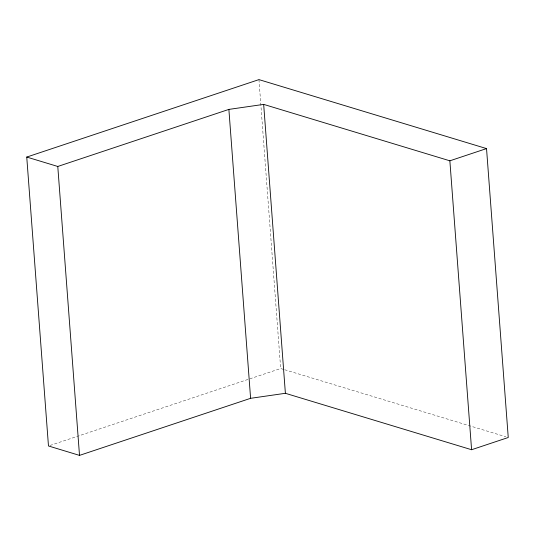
<?xml version="1.0" encoding="UTF-8"?>
<svg xmlns="http://www.w3.org/2000/svg" width="535" height="535" viewBox="0 0 535 535"><rect width="100%" height="100%" fill="white"/><g stroke="black" fill="none" stroke-linecap="round" stroke-linejoin="round"><path stroke-width="0.4" stroke-dasharray="2.67 2.01" d="M50.056 445.448L280.674 368.535L283.871 369.498M284.667 369.738L505.856 436.774M258.953 79.615L280.674 368.535"/><path stroke-width="0.8" d="M26.75 157.063L258.953 79.615L486.529 148.59L508.25 437.503L471.589 449.728L285.389 393.299L250.601 398.314L79.508 455.385L48.471 445.976L26.75 157.063L57.78 166.465L228.88 109.401L263.668 104.385L449.861 160.814L486.529 148.59M449.861 160.814L471.589 449.728M263.668 104.385L285.389 393.299M228.88 109.401L250.601 398.314M57.78 166.465L79.508 455.385"/></g></svg>
